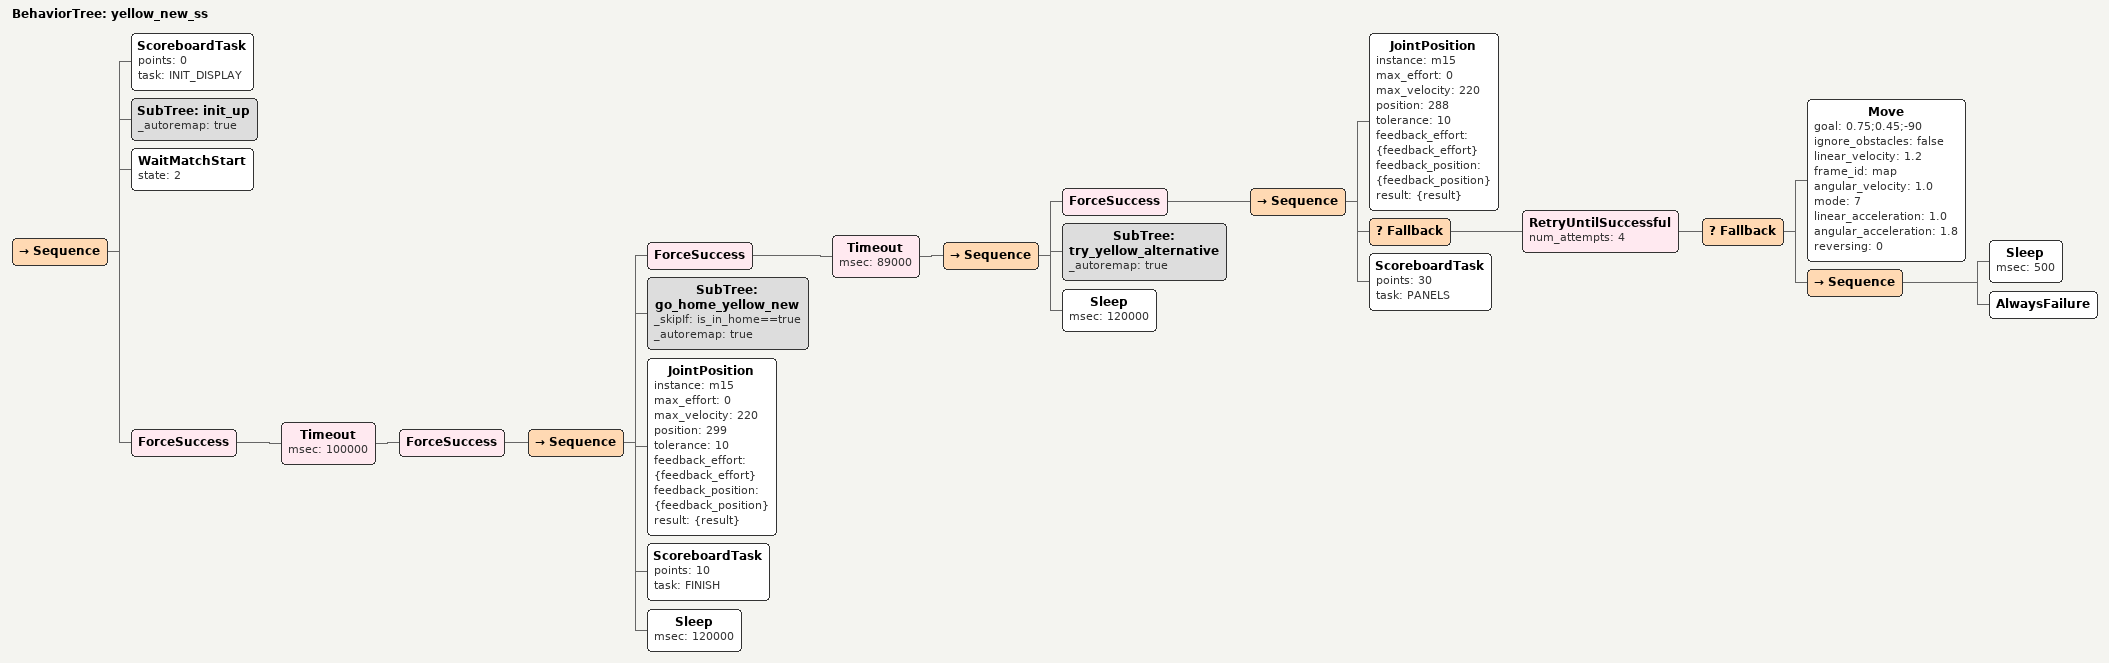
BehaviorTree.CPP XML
<?xml version="1.0" encoding="UTF-8"?>
<root BTCPP_format="4">
  <BehaviorTree ID="yellow_new_ss">
    <Sequence>
      <ScoreboardTask points="0"
                      task="INIT_DISPLAY"/>
      <SubTree ID="init_up"
               _autoremap="true"/>
      <WaitMatchStart state="2"/>
      <ForceSuccess>
        <Timeout msec="100000">
          <ForceSuccess>
            <Sequence>
              <ForceSuccess>
                <Timeout msec="89000">
                  <Sequence>
                    <ForceSuccess>
                      <Sequence>
                        <JointPosition instance="m15"
                                       max_effort="0"
                                       max_velocity="220"
                                       position="288"
                                       tolerance="10"
                                       feedback_effort="{feedback_effort}"
                                       feedback_position="{feedback_position}"
                                       result="{result}"/>
                        <Fallback>
                          <RetryUntilSuccessful num_attempts="4">
                            <Fallback>
                              <Move goal="0.75;0.45;-90"
                                    ignore_obstacles="false"
                                    linear_velocity="1.2"
                                    frame_id="map"
                                    angular_velocity="1.0"
                                    mode="7"
                                    linear_acceleration="1.0"
                                    angular_acceleration="1.8"
                                    reversing="0"/>
                              <Sequence>
                                <Sleep msec="500"/>
                                <AlwaysFailure/>
                              </Sequence>
                            </Fallback>
                          </RetryUntilSuccessful>
                        </Fallback>
                        <ScoreboardTask points="30"
                                        task="PANELS"/>
                      </Sequence>
                    </ForceSuccess>
                    <SubTree ID="try_yellow_alternative"
                             _autoremap="true"/>
                    <Sleep msec="120000"/>
                  </Sequence>
                </Timeout>
              </ForceSuccess>
              <SubTree ID="go_home_yellow_new"
                       _skipIf="is_in_home==true"
                       _autoremap="true"/>
              <JointPosition instance="m15"
                             max_effort="0"
                             max_velocity="220"
                             position="299"
                             tolerance="10"
                             feedback_effort="{feedback_effort}"
                             feedback_position="{feedback_position}"
                             result="{result}"/>
              <ScoreboardTask points="10"
                              task="FINISH"/>
              <Sleep msec="120000"/>
            </Sequence>
          </ForceSuccess>
        </Timeout>
      </ForceSuccess>
    </Sequence>
  </BehaviorTree>

</root>
